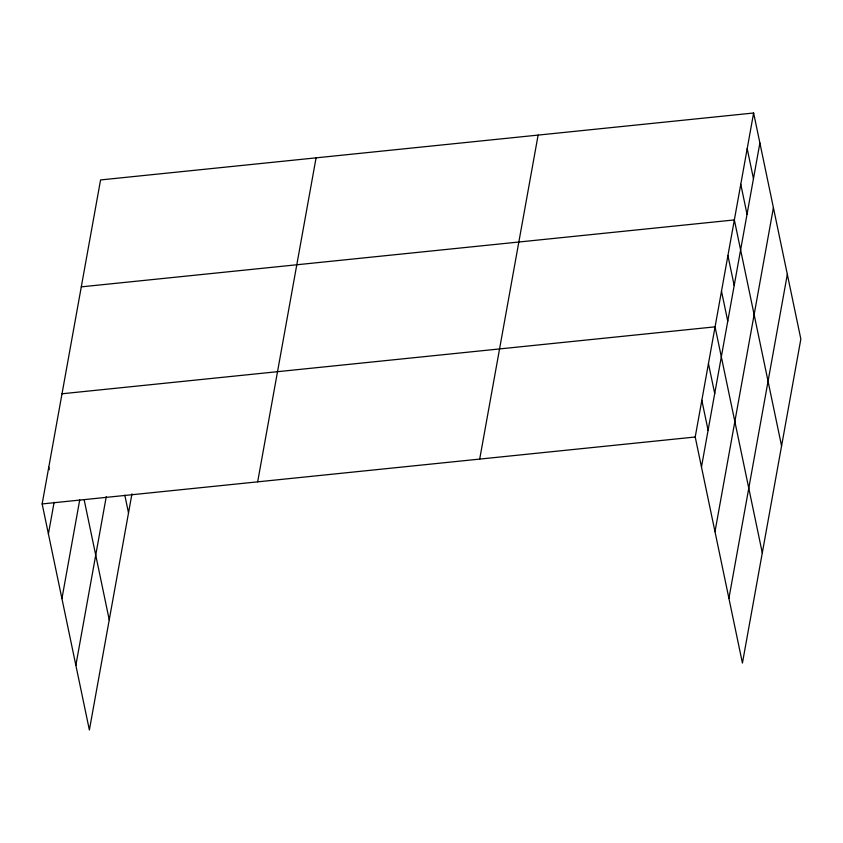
<?xml version="1.0" encoding="UTF-8"?>
<svg xmlns="http://www.w3.org/2000/svg" width="843" height="843" viewBox="0 0 843 843"><rect width="100%" height="100%" fill="white"/><g stroke="black" fill="none" stroke-linecap="round" stroke-linejoin="round"><path stroke-width="1.26" d="M131.961 493.829L89.379 729.996L42.15 503.935L100.57 179.938L753.621 113.004L800.85 339.065L742.43 663.062L695.212 437.001L753.621 113.004M48.409 533.914L54.121 502.259M61.929 598.625L79.737 499.857M75.859 665.285L106.281 496.58M257.663 481.848L316.072 157.852M479.699 459.087L538.119 135.091M701.471 466.98L759.891 142.983M714.99 531.691L773.41 207.694M728.921 598.351L787.33 274.354M81.286 286.862L734.348 219.928L781.577 445.979M62.013 393.776L715.064 326.842L762.293 552.903M42.15 503.935L695.212 437.001M747.193 148.642L753.463 178.632M740.776 184.28L747.035 214.27M727.92 255.566L734.19 285.545M721.492 291.204L727.762 321.183M708.447 363.565L714.716 393.544M701.829 400.277L708.088 430.267M124.806 495.157L128.515 512.923M84.205 500.004L109.242 619.837M48.768 467.212L49.294 469.72"/></g></svg>
